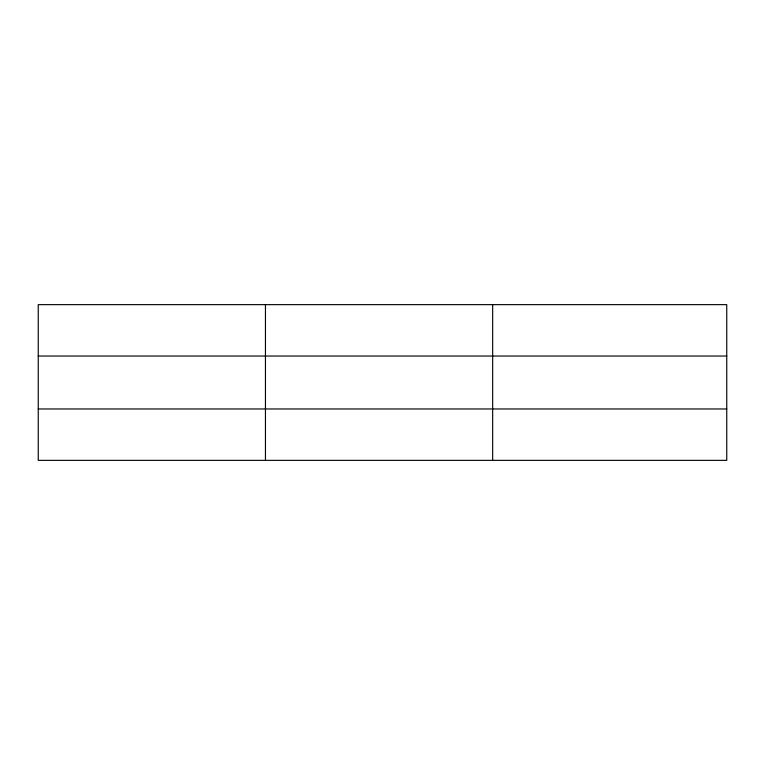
<?xml version="1.0" encoding="UTF-8"?>
<svg xmlns="http://www.w3.org/2000/svg" width="765" height="765" viewBox="0 0 765 765"><rect width="100%" height="100%" fill="white"/><g stroke="black" fill="none" stroke-linecap="round" stroke-linejoin="round"><path stroke-width="1.15" d="M265.455 304.642L265.455 460.358M492.66 304.642L492.66 460.358M726.75 356.031L726.75 304.642L38.25 304.642L38.25 460.358L726.75 460.358L726.75 356.031L38.25 356.031M38.25 408.969L726.75 408.969"/></g></svg>
